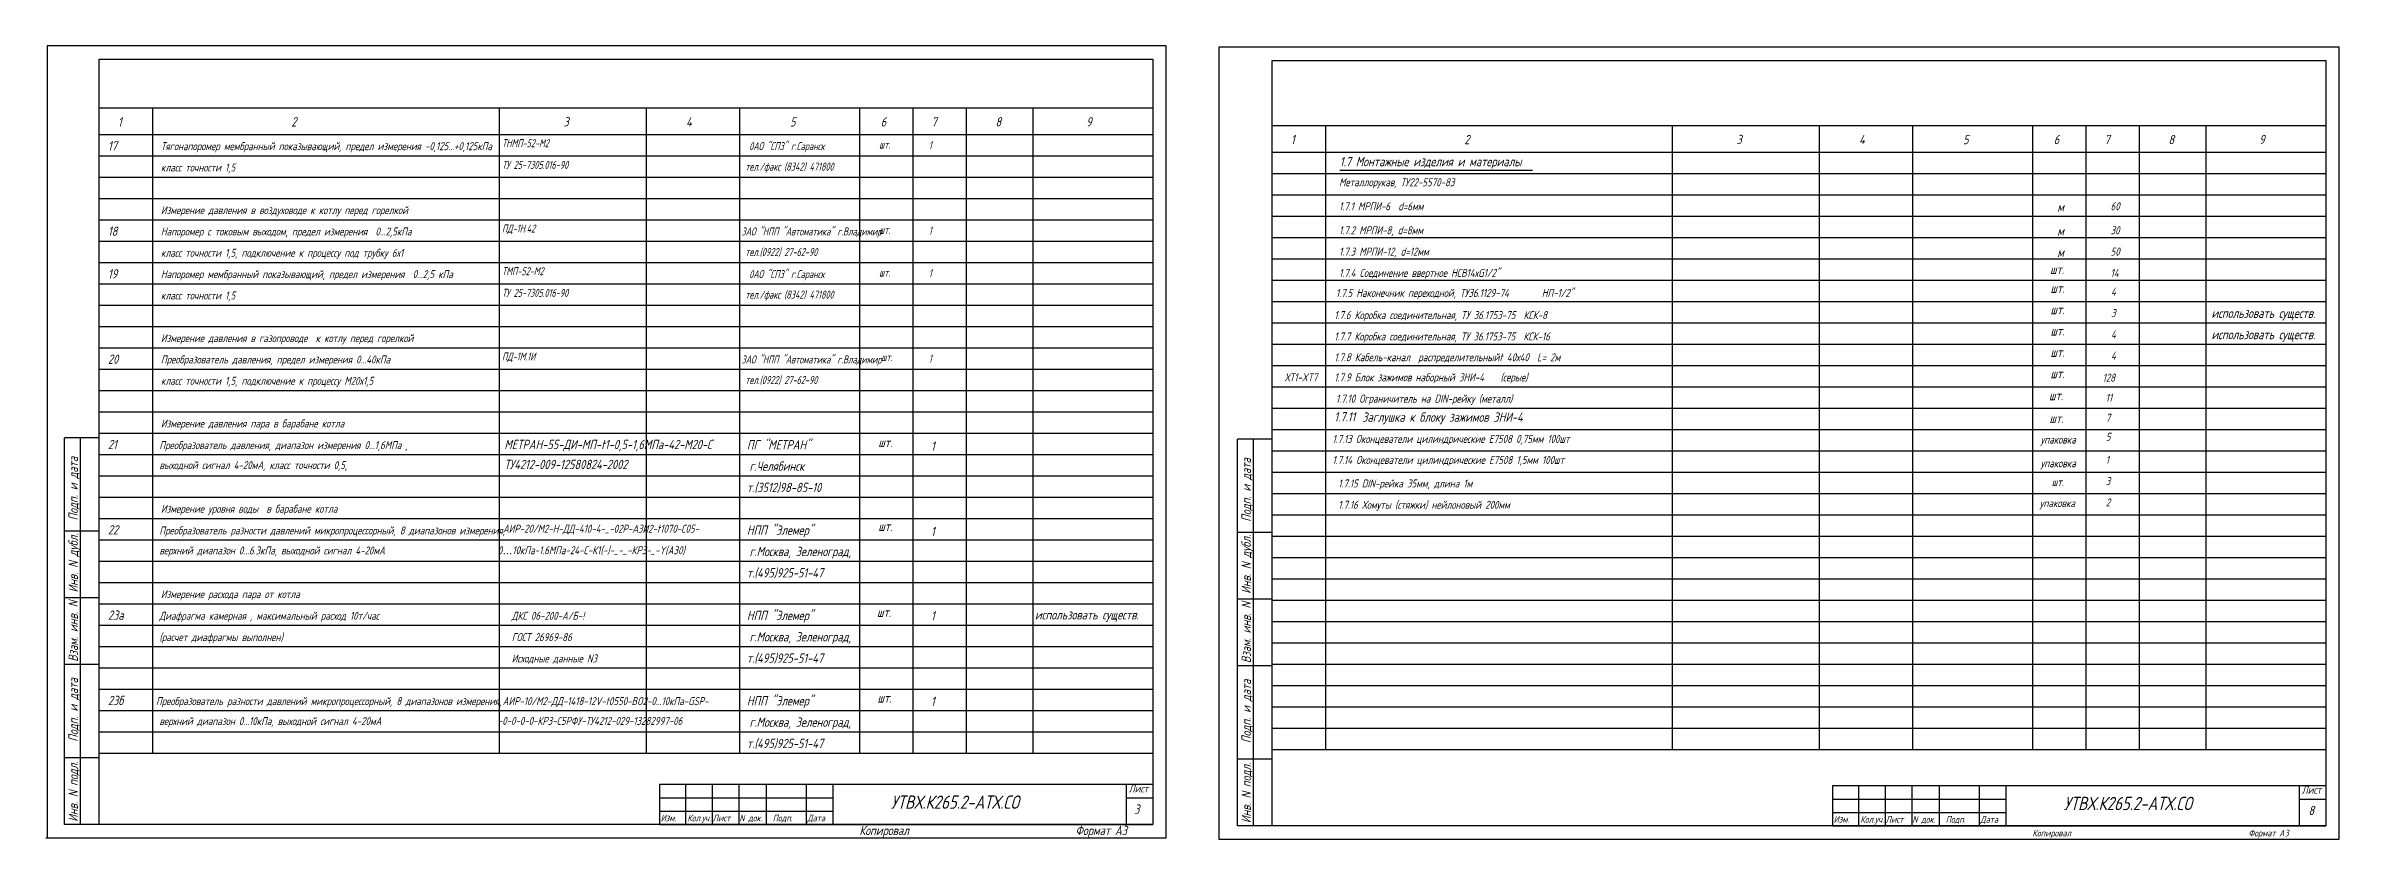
# Model space of a CAD drawing. Header units: millimetres. Extents: x -4 to 863, y -626 to 924.
# Drawn here: x 1 to 861, y 0 to 297 of the extents above; entities that cross this region are included whole.
import ezdxf

# ---------------------------------------------------------------- set-up
doc = ezdxf.new("R2010")
doc.units = ezdxf.units.MM
doc.linetypes.add('HIDDEN', pattern=[0.375, 0.25, -0.125])
doc.layers.add('АСУТП', color=7, linetype='Continuous')
doc.styles.get("Standard").update_dxf_attribs({"font": '', "width": 0.8, "oblique": 15, "height": 3})
doc.styles.add('АСУТП', font='', dxfattribs={"oblique": 15})
doc.styles.add('СТАНДАРТ', font='', dxfattribs={"oblique": 15, "height": 3.5})
doc.styles.get('Standard').set_extended_font_data('GOST type A')
doc.styles.get('АСУТП').set_extended_font_data('GOST type A')
doc.styles.get('СТАНДАРТ').set_extended_font_data('GOST type A')

msp = doc.modelspace()

# ---------------------------------------------------------------- linework, layer by layer
at = {"color": 7}
for p, q in [((1.72, 297), (1.72, 0)), ((421.22, 297), (1.72, 297)), ((421.22, 0), (421.22, 297)), ((861, 296.5), (441, 296.5)), ((441, 296.5), (441, -0.5)), ((861, -0.5), (861, 296.5)), ((21.22, 273.75), (416.22, 273.75)), ((41.22, 273.75), (41.22, 31.75)), ((171.22, 273.75), (171.22, 31.75)), ((226.22, 273.75), (226.22, 31.75)), ((261.22, 273.75), (261.22, 31.75)), ((306.22, 273.75), (306.22, 31.75)), ((326.22, 273.75), (326.22, 31.75)), ((346.22, 273.75), (346.22, 31.75)), ((371.22, 273.75), (371.22, 31.75)), ((461, 267.12), (856, 267.12)), ((481, 267.12), (481, 33.12)), ((611, 267.12), (611, 33.12)), ((666, 267.12), (666, 33.12)), ((701, 267.12), (701, 33.12)), ((746, 267.12), (746, 33.12)), ((766, 267.12), (766, 33.12)), ((786, 267.12), (786, 33.12)), ((811, 267.12), (811, 33.12)), ((21.22, 263.75), (416.22, 263.75)), ((21.22, 255.75), (416.22, 255.75)), ((461, 257.12), (856, 257.12)), ((486.31, 250.34), (558.57, 250.34)), ((21.22, 247.75), (416.22, 247.75)), ((461, 249.12), (856, 249.12)), ((461, 241.12), (856, 241.12)), ((21.22, 239.75), (416.22, 239.75)), ((461, 233.12), (856, 233.12)), ((21.22, 231.75), (416.22, 231.75)), ((21.22, 223.75), (416.22, 223.75)), ((461, 225.12), (856, 225.12)), ((21.22, 215.75), (416.22, 215.75)), ((461, 217.12), (856, 217.12)), ((21.22, 207.75), (416.22, 207.75)), ((461, 209.12), (856, 209.12)), ((21.22, 199.75), (416.22, 199.75)), ((461, 201.12), (856, 201.12)), ((21.22, 191.75), (416.22, 191.75)), ((461, 193.12), (856, 193.12)), ((21.22, 183.75), (416.22, 183.75)), ((461, 185.12), (856, 185.12)), ((21.22, 175.75), (416.22, 175.75)), ((461, 177.12), (856, 177.12)), ((21.22, 167.75), (416.22, 167.75)), ((461, 169.12), (856, 169.12)), ((21.22, 159.75), (416.22, 159.75)), ((461, 161.12), (856, 161.12)), ((21.22, 151.75), (416.22, 151.75)), ((461, 153.12), (856, 153.12)), ((21.22, 143.75), (416.22, 143.75)), ((461, 145.12), (856, 145.12)), ((21.22, 135.75), (416.22, 135.75)), ((461, 137.12), (856, 137.12)), ((461, 129.12), (856, 129.12)), ((21.22, 127.75), (416.22, 127.75)), ((461, 121.12), (856, 121.12)), ((21.22, 119.75), (416.22, 119.75)), ((461, 113.12), (856, 113.12)), ((21.22, 111.75), (416.22, 111.75)), ((21.22, 103.75), (416.22, 103.75)), ((461, 105.12), (856, 105.12)), ((21.22, 95.75), (416.22, 95.75)), ((461, 97.12), (856, 97.12)), ((21.22, 87.75), (416.22, 87.75)), ((461, 89.12), (856, 89.12)), ((21.22, 79.75), (416.22, 79.75)), ((461, 81.12), (856, 81.12)), ((21.22, 71.75), (416.22, 71.75)), ((461, 73.12), (856, 73.12)), ((21.22, 63.75), (416.22, 63.75)), ((461, 65.12), (856, 65.12)), ((21.22, 55.75), (416.22, 55.75)), ((461, 57.12), (856, 57.12)), ((21.22, 47.75), (416.22, 47.75)), ((461, 49.12), (856, 49.12)), ((21.22, 39.75), (416.22, 39.75)), ((461, 41.12), (856, 41.12)), ((21.22, 31.75), (416.22, 31.75)), ((461, 33.12), (856, 33.12)), ((231.22, 15), (296.22, 15)), ((671, 14.5), (736, 14.5)), ((1.22, 0), (421.22, 0)), ((441, -0.5), (861, -0.5))]:
    msp.add_line(p, q, dxfattribs=at)
at = {"color": 7, "lineweight": 30}
for p, q in [((21.22, 5), (21.22, 292)), ((21.22, 292), (416.22, 292)), ((416.22, 292), (416.22, 5)), ((461, 4.5), (461, 291.5)), ((461, 291.5), (856, 291.5)), ((856, 291.5), (856, 4.5)), ((8.22, 5), (8.22, 150)), ((21.22, 150), (8.22, 150)), ((14.22, 5), (14.22, 150)), ((448, 4.5), (448, 149.5)), ((461, 149.5), (448, 149.5)), ((454, 4.5), (454, 149.5)), ((21.22, 115), (8.22, 115)), ((461, 114.5), (448, 114.5)), ((21.22, 90), (8.22, 90)), ((461, 89.5), (448, 89.5)), ((21.22, 65), (8.22, 65)), ((461, 64.5), (448, 64.5)), ((21.22, 30), (8.22, 30)), ((461, 29.5), (448, 29.5)), ((231.22, 20), (231.22, 5)), ((416.22, 20), (231.22, 20)), ((240.97, 20), (240.97, 5)), ((250.97, 20), (250.97, 5)), ((260.97, 20), (260.97, 5)), ((271.22, 20), (271.22, 5)), ((286.22, 20), (286.22, 5)), ((296.22, 20), (296.22, 5)), ((406.22, 20), (406.22, 5)), ((671, 19.5), (671, 4.5)), ((856, 19.5), (671, 19.5)), ((680.75, 19.5), (680.75, 4.5)), ((690.75, 19.5), (690.75, 4.5)), ((700.75, 19.5), (700.75, 4.5)), ((711, 19.5), (711, 4.5)), ((726, 19.5), (726, 4.5)), ((736, 19.5), (736, 4.5)), ((846, 19.5), (846, 4.5)), ((231.22, 10), (296.22, 10)), ((406.22, 15), (416.22, 15)), ((671, 9.5), (736, 9.5)), ((846, 14.5), (856, 14.5)), ((21.22, 5), (8.22, 5)), ((416.22, 5), (21.22, 5)), ((231.22, 5), (416.22, 5)), ((461, 4.5), (448, 4.5)), ((856, 4.5), (461, 4.5)), ((671, 4.5), (856, 4.5))]:
    msp.add_line(p, q, dxfattribs=at)

# ---------------------------------------------------------------- texts
at = {"color": 7, "style": 'СТАНДАРТ', "oblique": 15}
for s, height, p in [('1', 3.5, (28.22, 266.75)), ('2', 3.5, (93.22, 266.75)), ('3', 3.5, (195.22, 266.75)), ('4', 3.5, (241.22, 266.75)), ('5', 3.5, (280.22, 266.75)), ('6', 3.5, (314.22, 266.75)), ('7', 3.5, (333.22, 266.75)), ('8', 3.5, (357.22, 266.75)), ('9', 3.5, (391.22, 266.75)), ('17', 3.5, (24.47, 257.75)), ('Тягонапоромер мембранный показывающий, предел измерения -0,125...+0,125кПа ', 3, (44.34, 257.88)), ('1', 3.5, (468, 260.12)), ('2', 3.5, (533, 260.12)), ('3', 3.5, (635, 260.12)), ('4', 3.5, (681, 260.12)), ('5', 3.5, (720, 260.12)), ('6', 3.5, (754, 260.12)), ('7', 3.5, (773, 260.12)), ('8', 3.5, (797, 260.12)), ('9', 3.5, (831, 260.12)), ('класс точности 1,5', 3, (44.34, 249.88)), ('1.7 Монтажные изделия и материалы', 3.5, (486.31, 251.84)), ('Измерение давления в воздуховоде к котлу перед горелкой', 3, (44.34, 233.88)), ('18', 3.5, (24.47, 225.75)), ('Напоромер с токовым выходом, предел измерения  0...2,5кПа ', 3, (44.34, 225.88)), ('класс точности 1,5, подключение к процессу под трубку 6х1', 3, (44.34, 217.88)), ('19', 3.5, (24.47, 209.75)), ('Напоромер мембранный показывающий, предел измерения  0...2,5 кПа ', 3, (44.34, 209.88)), ('класс точности 1,5', 3, (44.34, 201.88)), ('использовать существ.', 3.5, (813.12, 194.98)), ('использовать существ.', 3.5, (813.12, 186.98)), ('20', 3.5, (24.47, 177.75)), ('Измерение давления в газопроводе  к котлу перед горелкой', 3, (44.34, 185.88)), ('Преобразователь давления, предел измерения 0...40кПа ', 3, (44.34, 177.88)), ('класс точности 1,5, подключение к процессу М20х1,5', 3, (44.34, 169.88)), ('Измерение давления пара в барабане котла', 3, (44.34, 153.88)), ('21', 3.5, (24.47, 145.75)), ('Преобразователь давления, диапазон измерения 0...1,6МПа , ', 3, (43.77, 145.76)), ('МЕТРАН-55-ДИ-МП-t1-0,5-1,6МПа-42-М20-С', 3.5, (173.1, 145.76)), ('ПГ "МЕТРАН"', 3.5, (264.02, 145.63)), ('шт.', 3.5, (313.3, 146.5)), ('1', 3.5, (333.02, 145.13)), ('выходной сигнал 4-20мА, класс точности 0,5, ', 3, (43.77, 138.26)), ('ТУ4212-009-12580824-2002', 3.5, (173.1, 138.27)), ('г.Челябинск ', 3.5, (265.02, 137.63)), ('т.(3512)98-85-10', 3.5, (264.02, 129.63)), ('Измерение уровня воды  в барабане котла', 3, (44.34, 121.88)), ('22', 3.5, (24.47, 113.75)), ('Преобразователь разности давлений микропроцессорный, 8 диапазонов измерения, ', 3, (43.77, 113.76)), ('НПП "Элемер"', 3.5, (264.02, 113.63)), ('шт.', 3.5, (313.3, 115.05)), ('1', 3.5, (333.02, 113.13)), ('верхний диапазон 0...6.3кПа, выходной сигнал 4-20мА', 3, (43.77, 106.26)), ('г.Москва, Зеленоград,', 3.5, (265.02, 105.63)), ('т.(495)925-51-47', 3.5, (264.02, 97.63)), ('Измерение расхода пара от котла', 3, (44.34, 89.88)), ('23а', 3.5, (24.47, 81.75)), ('Диафрагма камерная , максимальный расход 10т/час', 3, (43.77, 81.76)), ('НПП "Элемер"', 3.5, (264.02, 81.63)), ('шт.', 3.5, (312.81, 82.79)), ('1', 3.5, (333.02, 81.5)), ('использовать существ.', 3.5, (372.03, 81.88)), ('(расчет диафрагмы выполнен)', 3, (43.77, 73.76)), ('т.(495)925-51-47', 3.5, (264.02, 65.63)), ('г.Москва, Зеленоград,', 3.5, (265.02, 73.63)), ('23б', 3.5, (24.47, 49.75)), ('Преобразователь разности давлений микропроцессорный, 8 диапазонов измерения, ', 3, (42.49, 49.76)), ('НПП "Элемер"', 3.5, (264.02, 49.63)), ('шт.', 3.5, (313.02, 50.7)), ('1', 3.5, (333.02, 49.41)), ('верхний диапазон 0...10кПа, выходной сигнал 4-20мА', 3, (43.77, 42.26)), ('г.Москва, Зеленоград,', 3.5, (265.02, 41.63)), ('т.(495)925-51-47', 3.5, (264.02, 33.63)), ('Копировал', 3.5, (306.22, 1)), ('Копировал', 3.5, (306.22, 1)), ('Копировал', 2.5, (746, 0.5)), ('Копировал', 2.5, (746, 0.5))]:
    msp.add_text(s, height=height, dxfattribs=at).set_placement(p)
at = {"oblique": 15, "width": 0.8}
for s, p in [('ТНМП-52-М2', (172.22, 259)), ('0АО "СПЗ" г.Саранск ', (264.9, 257.89)), ('шт.', (313.6, 258.49)), ('1', (332.22, 258.21)), ('ТУ 25-7305.016-90', (172.22, 250.87)), ('тел./факс (8342) 471800', (263.44, 250.19)), ('ПД-1Н.42', (172.22, 227)), ('ЗАО "НПП "Автоматика" г.Владимир', (262, 225.89)), ('шт.', (313.6, 226.49)), ('1', (332.22, 226.21)), ('тел.(0922) 27-62-90', (263.44, 218.19)), ('ТМП-52-М2', (172.22, 211)), ('0АО "СПЗ" г.Саранск ', (264.9, 209.89)), ('шт.', (313.6, 210.49)), ('1', (332.22, 210.21)), ('ТУ 25-7305.016-90', (172.22, 202.87)), ('тел./факс (8342) 471800', (263.44, 202.19)), ('ПД-1М.1И', (172.22, 179)), ('ЗАО "НПП "Автоматика" г.Владимир', (262, 177.89)), ('шт.', (314.42, 178.76)), ('1', (332.22, 178.21)), ('тел.(0922) 27-62-90', (263.44, 170.19))]:
    msp.add_text(s, height=3, dxfattribs=at).set_placement(p)
at = {"color": 7, "linetype": 'HIDDEN', "style": 'СТАНДАРТ', "oblique": 15}
for s, p in [('Металлорукав, ТУ22-5570-83', (486.06, 244.34)), ('1.7.13 Оконцеватели цилиндрические Е7508 0,75мм 100шт', (483.58, 148.09)), ('1.7.14 Оконцеватели цилиндрические Е7508 1,5мм 100шт', (483.58, 140.21)), ('1.7.15 DIN-рейка 35мм, длина 1м', (485.75, 131.38)), ('1.7.16 Хомуты (стяжки) нейлоновый 200мм', (485.75, 123.38))]:
    msp.add_text(s, height=3, dxfattribs=at).set_placement(p)
at = {"color": 7, "linetype": 'Continuous', "style": 'СТАНДАРТ', "oblique": 15}
for s, height, p in [('1.7.1 МРПИ-6  d=6мм', 3, (486.06, 235.34)), ('м', 3.5, (755.31, 234.84)), ('60', 3, (775.31, 235.34)), ('1.7.2 МРПИ-8, d=8мм', 3, (486.06, 226.34)), ('м', 3.5, (755.31, 225.84)), ('30', 3, (775.31, 226.34)), ('1.7.3 МРПИ-12, d=12мм', 3, (486.06, 218.34)), ('м', 3.5, (755.31, 217.84)), ('50', 3, (775.31, 218.34)), ('1.7.4 Соединение ввертное НСВ14хG1/2"', 3, (486.06, 210.34)), ('шт.', 3.5, (752.61, 211.42)), ('шт.', 3.5, (752.77, 204.35)), ('14', 3, (775.31, 210.34)), ('шт.', 3.5, (752.77, 196.35)), ('3', 3, (775.47, 195.28)), ('4', 3, (775.47, 203.28)), ('шт.', 3.5, (752.77, 188.35)), ('4', 3, (775.47, 187.28)), ('шт.', 3.5, (752.77, 180.35)), ('4', 3, (775.47, 179.28)), ('шт.', 3.5, (752.77, 172.35)), ('128', 3, (772.31, 171.05)), ('шт.', 3.5, (752.21, 164.09)), ('11', 3, (773.44, 163.52)), ('1.7.11', 3.5, (484.25, 156.13)), (' Заглушка к блоку зажимов ЗНИ-4', 3.5, (492.91, 156.01)), ('шт.', 3.5, (752.38, 155.51)), ('7', 3, (773.5, 156.01)), ('упаковка', 3, (749.04, 147.83)), ('5', 3, (773.5, 148.88)), ('упаковка', 3, (749.04, 138.95)), ('1', 3, (773.5, 140.26)), ('шт.', 3, (753.24, 131.92)), ('3', 3, (773.5, 132.26)), ('упаковка', 3, (748.75, 124.01)), ('2', 3, (773.5, 124.26))]:
    msp.add_text(s, height=height, dxfattribs=at).set_placement(p)
at = {"color": 7, "linetype": 'Continuous', "oblique": 15}
for s, p in [('1.7.5 Наконечник переходной, ТУ36.1129-74        НП-1/2"', (484.89, 202.84)), ('1.7.6 Коробка соединительная, ТУ 36.1753-75  КСК-8', (484.26, 194.53)), ('1.7.7 Коробка соединительная, ТУ 36.1753-75  КСК-16', (484.26, 186.53))]:
    msp.add_text(s, height=3, dxfattribs=at).set_placement(p)
at = {"color": 7, "lineweight": 30, "style": 'СТАНДАРТ', "oblique": 15}
for s, p in [('Подп. и дата', (13.22, 119)), ('Подп. и дата', (453, 118.5)), ('Инв. N дубл.', (13.22, 92)), ('Инв. N дубл.', (453, 91.5)), ('Взам. инв. N', (13.22, 66)), ('Взам. инв. N', (453, 65.5)), ('Подп. и дата', (13.22, 36)), ('Подп. и дата', (453, 35.5)), ('Инв. N подл.', (13.22, 6)), ('Инв. N подл.', (453, 5.5))]:
    msp.add_text(s, height=3.5, rotation=90, dxfattribs=at).set_placement(p)
at = {"linetype": 'Continuous', "oblique": 15}
for s, p in [('АИР-20/М2-Н-ДД-410-4-_-02Р-А3И2-t1070-С05-', (172.58, 114.41)), ('0…10кПа-1.6МПа-24-С-К1(-)-_-_-КР3-_-Y(A30)', (170.66, 106.35)), ('ДКС 06-200-А/Б-!', (175.88, 81.76)), ('ГОСТ 26969-86', (175.88, 73.76)), ('Исходные данные N3', (175.88, 65.76)), (' АИР-10/М2-ДД-1418-12V-t0550-BO2-0...10кПа-GSP-', (170.95, 49.76)), ('-0-0-0-0-КР3-С5РФУ-ТУ4212-029-13282997-06', (170.66, 42.35))]:
    msp.add_text(s, height=3, dxfattribs=at).set_placement(p)
at = {"color": 7, "lineweight": 30, "style": 'СТАНДАРТ', "oblique": 15}
for s, height, p in [('Лист', 3, (407.22, 17)), ('Лист', 3, (847, 16.5)), ('3', 3.5, (409.22, 9)), ('8', 3.5, (849.5, 8.5)), ('Формат A3', 3.5, (387.22, 1)), ('Формат A3', 3.5, (387.22, 1)), ('Формат A3', 2.5, (827, 0.5)), ('Формат A3', 2.5, (827, 0.5))]:
    msp.add_text(s, height=height, dxfattribs=at).set_placement(p)
at = {"color": 0, "linetype": 'Continuous', "style": 'СТАНДАРТ', "oblique": 15}
for s, p in [('Изм.', (231.72, 6.17)), ('Кол.уч.', (241.72, 6.17)), ('N док.', (261.22, 6.17)), ('Подп.', (273.72, 6.17)), ('Дата', (286.72, 6.17))]:
    msp.add_text(s, height=2.5, dxfattribs=at).set_placement(p)
at = {"color": 0, "linetype": 'Continuous', "lineweight": 30, "style": 'СТАНДАРТ', "oblique": 15}
for s, p in [('Лист', (251.22, 6.17)), ('Изм.', (671.5, 5.67)), ('Кол.уч.', (681.5, 5.67)), ('Лист', (691, 5.67)), ('N док.', (701, 5.67)), ('Подп.', (713.5, 5.67)), ('Дата', (726.5, 5.67))]:
    msp.add_text(s, height=2.5, dxfattribs=at).set_placement(p)
at = {"color": 0, "linetype": 'Continuous', "oblique": 15}
for p in [(318.01, 10.87), (757.79, 10.37)]:
    msp.add_text('УТВХ.К265.2-АТХ.СО', height=5, dxfattribs=at).set_placement(p)
at = {"layer": 'АСУТП', "style": 'АСУТП', "oblique": 15}
msp.add_text('1.7.8 Кабель-канал  распределительныйt 40х40  L= 2м', height=3, dxfattribs=at).set_placement((484.28, 178.71))
at = {"layer": 'АСУТП', "color": 0, "style": 'АСУТП', "oblique": 15}
for s, p in [('ХТ1-XT7', (465.66, 171.19)), ('1.7.9 Блок зажимов наборный ЗНИ-4    (серые)', (484.29, 171.19)), ('1.7.10 Ограничитель на DIN-рейку (металл)', (484.9, 163.19))]:
    msp.add_text(s, height=3, dxfattribs=at).set_placement(p)

doc.saveas('drawing.dxf')
